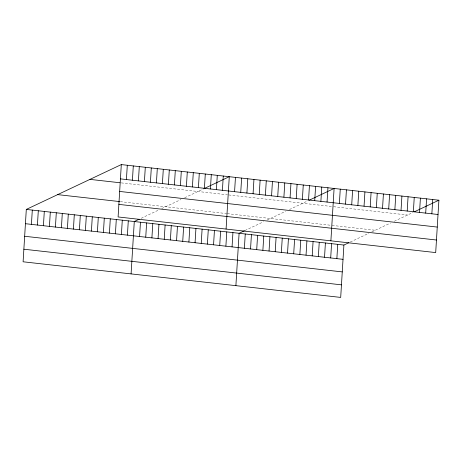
<?xml version="1.0" encoding="UTF-8"?>
<svg xmlns="http://www.w3.org/2000/svg" width="462" height="462" viewBox="0 0 462 462"><rect width="100%" height="100%" fill="white"/><g stroke="black" fill="none" stroke-linecap="round" stroke-linejoin="round"><path stroke-width="0.35" stroke-dasharray="2.31 1.73" d="M141.147 218.295L159.269 209.742M161.717 208.587L180.838 199.567M184.638 197.771L203.326 188.952M244.97 230.515L263.588 221.731M267.013 220.114L285.643 211.319M289.443 209.529L307.64 200.941M350.271 242.042L368.884 233.258M371.823 231.872L390.454 223.077M394.253 221.286L412.941 212.468M121.281 182.894L227.391 194.802M228.759 194.952L332.201 206.554M333.57 206.71L407.553 215.009M120.311 201.651L226.605 213.577M227.287 213.652L330.723 225.254M332.097 225.41L375.254 230.249"/><path stroke-width="0.69" d="M121.304 164.588L118.099 216.955L435.695 252.581L438.9 200.213L121.304 164.588L26.305 209.419L23.1 261.787L340.696 297.413L343.901 245.045L348.798 242.735M31.428 224.376L32.3 210.089M37.428 225.046L38.3 210.764M43.428 225.722L44.3 211.434M49.428 226.392L50.3 212.11M55.423 227.067L56.3 212.78M61.423 227.737L62.295 213.456M67.423 228.413L68.295 214.125M73.423 229.088L74.295 214.801M79.424 229.758L80.296 215.477M85.418 230.434L86.296 216.147M91.418 231.104L92.29 216.822M97.418 231.78L98.29 217.492M103.419 232.45L104.291 218.168M109.419 233.125L110.291 218.838M115.413 233.795L116.291 219.514M121.414 234.471L122.286 220.183M126.426 179.545L127.298 165.263M127.414 235.141L128.286 220.859M132.427 180.22L133.299 165.933M131.081 273.897L134.286 221.529L139.183 219.219M138.427 180.89L139.299 166.609M139.576 236.509L140.454 222.222M144.421 181.566L145.299 167.279M145.744 237.197L146.616 222.915M150.421 182.236L151.299 167.954M151.906 237.89L152.783 223.608M156.422 182.912L157.294 168.624M158.073 238.583L158.945 224.295M162.422 183.581L163.294 169.3M164.241 239.276L165.113 224.988M168.422 184.257L169.294 169.97M170.403 239.963L171.275 225.681M174.417 184.927L175.294 170.645M176.571 240.656L177.443 226.374M180.417 185.603L181.295 171.315M182.733 241.349L183.61 227.061M186.417 186.273L187.289 171.991M188.9 242.042L189.772 227.754M192.417 186.948L193.289 172.661M195.062 242.729L195.94 228.447M198.417 187.624L199.289 173.337M204.418 188.294L205.29 174.012M201.23 243.422L202.102 229.14M210.412 188.97L211.29 174.682M207.392 244.115L208.27 229.828M216.412 189.639L217.284 175.358M213.56 244.808L214.432 230.521M222.413 190.315L223.285 176.028M219.727 245.495L220.599 231.214M226.08 229.071L229.285 176.703L203.811 188.721M225.889 246.188L226.761 231.907M234.575 191.678L235.453 177.391M232.057 246.881L232.929 232.594M240.742 192.371L241.614 178.084M235.891 285.655L239.097 233.287L244.485 230.746M246.904 193.058L247.782 178.777M244.386 248.261L245.258 233.98M253.072 193.751L253.944 179.47M250.548 248.954L251.426 234.673M259.24 194.444L260.112 180.157M256.716 249.647L257.588 235.36M265.402 195.137L266.274 180.85M262.884 250.34L263.756 236.053M271.569 195.824L272.441 181.543M269.046 251.028L269.918 236.746M277.731 196.517L278.603 182.236M275.213 251.721L276.085 237.439M283.899 197.21L284.771 182.923M281.375 252.414L282.247 238.126M290.061 197.903L290.939 183.616M287.543 253.107L288.415 238.819M296.229 198.596L297.101 184.309M293.705 253.8L294.583 239.512M302.391 199.284L303.268 185.002M299.873 254.487L300.745 240.205M308.558 199.977L309.43 185.695M306.035 255.18L306.912 240.898M314.726 200.67L315.598 186.382M312.202 255.873L313.074 241.586M320.888 201.363L321.76 187.075M318.37 256.566L319.242 242.279M327.056 202.05L327.928 187.768M324.532 257.253L325.404 242.972M330.89 240.823L334.095 188.461L309.113 200.248M330.7 257.946L331.572 243.665M339.385 203.436L340.257 189.149M336.862 258.639L337.739 244.352M345.547 204.129L346.425 189.842M351.715 204.816L352.587 190.535M357.877 205.509L358.755 191.228M364.044 206.202L364.916 191.915M370.212 206.895L371.084 192.608M376.374 207.582L377.246 193.301M382.542 208.275L383.414 193.994M388.704 208.968L389.582 194.681M394.871 209.661L395.743 195.374M401.033 210.349L401.911 196.067M407.201 211.042L408.073 196.76M413.363 211.735L414.241 197.447M419.531 212.428L420.403 198.14M425.698 213.115L426.57 198.833M431.86 213.808L432.732 199.526M414.408 211.775L438.9 200.213M120.426 178.875L438.028 214.501M89.951 179.383L119.947 182.744M119.658 191.441L437.26 227.067M57.652 194.623L119.641 201.576M118.867 204.389L436.463 240.015M26.305 209.419L343.901 245.045M25.427 223.7L343.029 259.332M24.659 236.267L342.261 271.899M23.868 249.214L341.47 284.846"/></g></svg>
